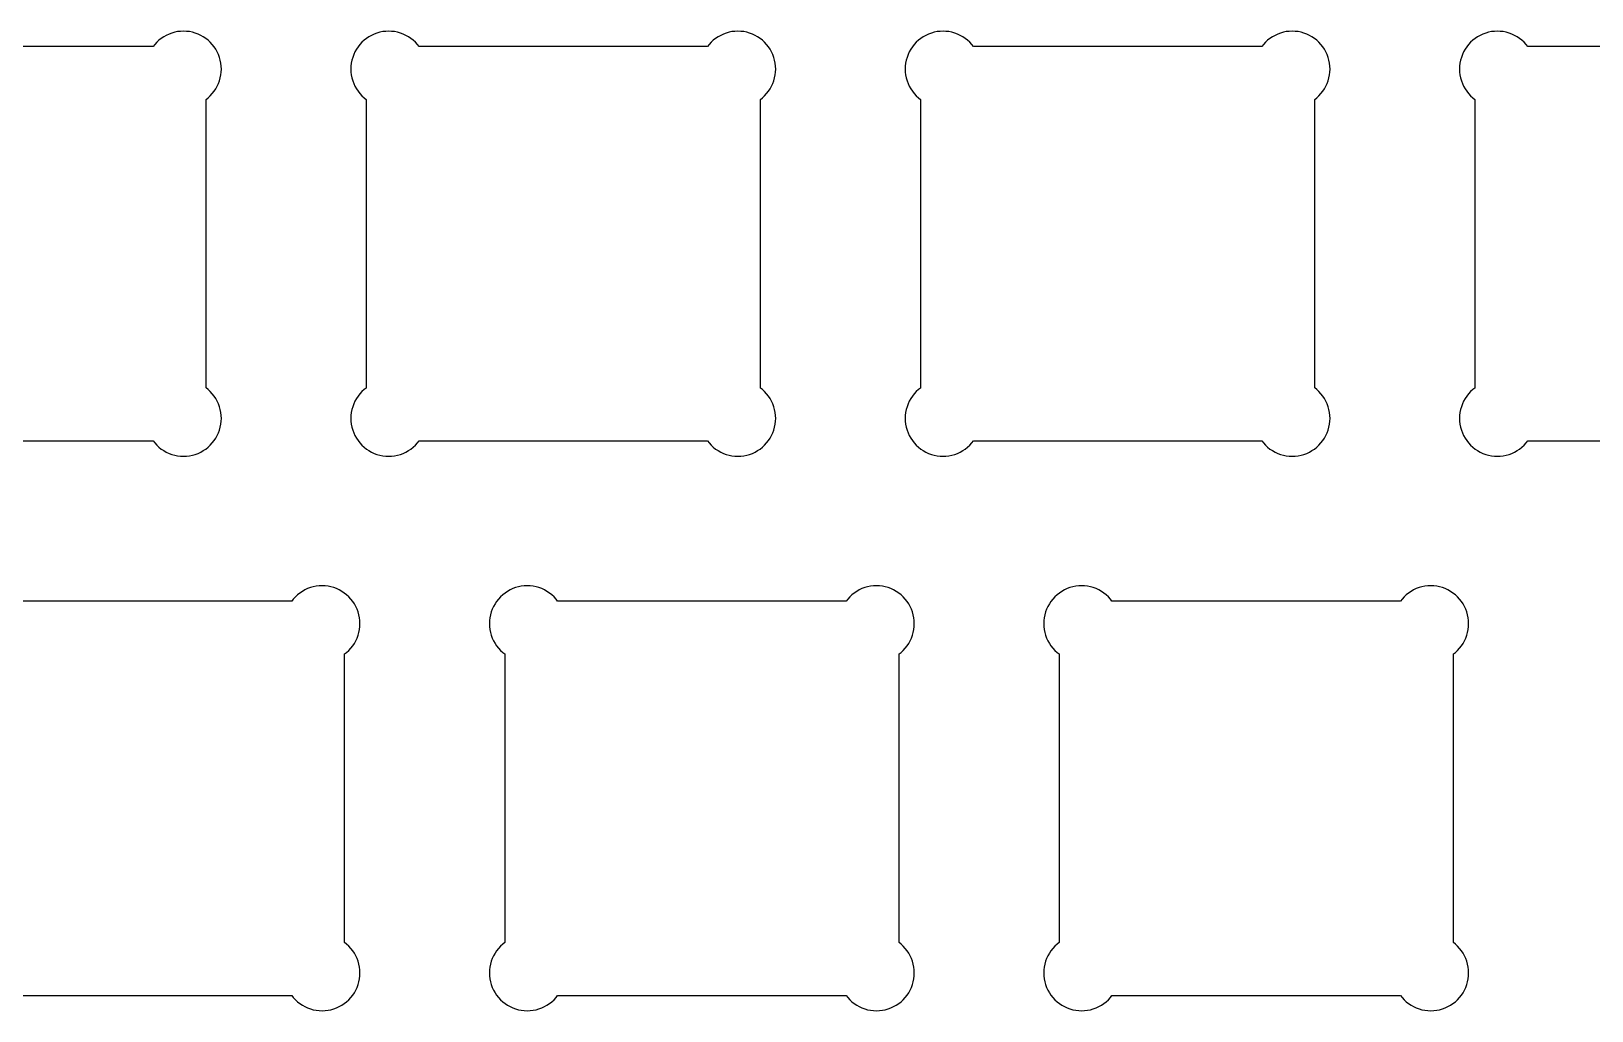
# Model space of a CAD drawing. Extents: x 0 to 286, y 0 to 96.
# Drawn here: x 77.2 to 130.8, y 40.8 to 74.4 of the extents above; entities that cross this region are included whole.
import ezdxf

# ---------------------------------------------------------------- set-up
doc = ezdxf.new("R2010")
doc.units = 0
doc.layers.get('0').update_dxf_attribs({"linetype": 'CONTINUOUS'})

msp = doc.modelspace()

# ---------------------------------------------------------------- linework, layer by layer
at = {"color": 0}
for p, q in [((81.5234, 74.0572), (81.4546, 73.9814)), ((81.5993, 74.126), (81.5234, 74.0572)), ((81.679, 74.1881), (81.5993, 74.126)), ((81.7644, 74.246), (81.679, 74.1881)), ((81.8526, 74.2957), (81.7644, 74.246)), ((81.9464, 74.3384), (81.8526, 74.2957)), ((82.0416, 74.374), (81.9464, 74.3384)), ((82.1394, 74.4015), (82.0416, 74.374)), ((82.2399, 74.4224), (82.1394, 74.4015)), ((82.3405, 74.4333), (82.2399, 74.4224)), ((82.4424, 74.4375), (82.3405, 74.4333)), ((82.5444, 74.4333), (82.4424, 74.4375)), ((82.6463, 74.4224), (82.5444, 74.4333)), ((82.7472, 74.4015), (82.6463, 74.4224)), ((82.8449, 74.374), (82.7472, 74.4015)), ((82.9412, 74.3384), (82.8449, 74.374)), ((83.0337, 74.2957), (82.9412, 74.3384)), ((83.1233, 74.246), (83.0337, 74.2957)), ((83.2072, 74.1881), (83.1233, 74.246)), ((83.2873, 74.126), (83.2072, 74.1881)), ((83.3632, 74.0572), (83.2873, 74.126)), ((83.4319, 73.9814), (83.3632, 74.0572)), ((88.5733, 74.0572), (88.5045, 73.9814)), ((88.6492, 74.126), (88.5733, 74.0572)), ((88.7293, 74.1881), (88.6492, 74.126)), ((88.8146, 74.246), (88.7293, 74.1881)), ((88.9028, 74.2957), (88.8146, 74.246)), ((88.9963, 74.3384), (88.9028, 74.2957)), ((89.0916, 74.374), (88.9963, 74.3384)), ((89.1893, 74.4015), (89.0916, 74.374)), ((89.2898, 74.4224), (89.1893, 74.4015)), ((89.3907, 74.4333), (89.2898, 74.4224)), ((89.4927, 74.4375), (89.3907, 74.4333)), ((89.5946, 74.4333), (89.4927, 74.4375)), ((89.6966, 74.4224), (89.5946, 74.4333)), ((89.7971, 74.4015), (89.6966, 74.4224)), ((89.8948, 74.374), (89.7971, 74.4015)), ((89.9915, 74.3384), (89.8948, 74.374)), ((90.0836, 74.2957), (89.9915, 74.3384)), ((90.1732, 74.246), (90.0836, 74.2957)), ((90.2575, 74.1881), (90.1732, 74.246)), ((90.3372, 74.126), (90.2575, 74.1881)), ((90.4131, 74.0572), (90.3372, 74.126)), ((90.4819, 73.9814), (90.4131, 74.0572)), ((100.573, 74.0572), (100.505, 73.9814)), ((100.649, 74.126), (100.573, 74.0572)), ((100.729, 74.1881), (100.649, 74.126)), ((100.814, 74.246), (100.729, 74.1881)), ((100.903, 74.2957), (100.814, 74.246)), ((100.996, 74.3384), (100.903, 74.2957)), ((101.092, 74.374), (100.996, 74.3384)), ((101.189, 74.4015), (101.092, 74.374)), ((101.29, 74.4224), (101.189, 74.4015)), ((101.39, 74.4333), (101.29, 74.4224)), ((101.492, 74.4375), (101.39, 74.4333)), ((101.594, 74.4333), (101.492, 74.4375)), ((101.696, 74.4224), (101.594, 74.4333)), ((101.797, 74.4015), (101.696, 74.4224)), ((101.895, 74.374), (101.797, 74.4015)), ((101.991, 74.3384), (101.895, 74.374)), ((102.084, 74.2957), (101.991, 74.3384)), ((102.173, 74.246), (102.084, 74.2957)), ((102.257, 74.1881), (102.173, 74.246)), ((102.337, 74.126), (102.257, 74.1881)), ((102.413, 74.0572), (102.337, 74.126)), ((102.482, 73.9814), (102.413, 74.0572)), ((107.623, 74.0572), (107.555, 73.9814)), ((107.699, 74.126), (107.623, 74.0572)), ((107.779, 74.1881), (107.699, 74.126)), ((107.865, 74.246), (107.779, 74.1881)), ((107.953, 74.2957), (107.865, 74.246)), ((108.046, 74.3384), (107.953, 74.2957)), ((108.142, 74.374), (108.046, 74.3384)), ((108.239, 74.4015), (108.142, 74.374)), ((108.34, 74.4224), (108.239, 74.4015)), ((108.441, 74.4333), (108.34, 74.4224)), ((108.543, 74.4375), (108.441, 74.4333)), ((108.645, 74.4333), (108.543, 74.4375)), ((108.747, 74.4224), (108.645, 74.4333)), ((108.847, 74.4015), (108.747, 74.4224)), ((108.945, 74.374), (108.847, 74.4015)), ((109.041, 74.3384), (108.945, 74.374)), ((109.134, 74.2957), (109.041, 74.3384)), ((109.223, 74.246), (109.134, 74.2957)), ((109.307, 74.1881), (109.223, 74.246)), ((109.387, 74.126), (109.307, 74.1881)), ((109.463, 74.0572), (109.387, 74.126)), ((109.532, 73.9814), (109.463, 74.0572)), ((119.623, 74.0572), (119.555, 73.9814)), ((119.699, 74.126), (119.623, 74.0572)), ((119.779, 74.1881), (119.699, 74.126)), ((119.864, 74.246), (119.779, 74.1881)), ((119.953, 74.2957), (119.864, 74.246)), ((120.046, 74.3384), (119.953, 74.2957)), ((120.142, 74.374), (120.046, 74.3384)), ((120.239, 74.4015), (120.142, 74.374)), ((120.34, 74.4224), (120.239, 74.4015)), ((120.44, 74.4333), (120.34, 74.4224)), ((120.542, 74.4375), (120.44, 74.4333)), ((120.644, 74.4333), (120.542, 74.4375)), ((120.746, 74.4224), (120.644, 74.4333)), ((120.847, 74.4015), (120.746, 74.4224)), ((120.945, 74.374), (120.847, 74.4015)), ((121.041, 74.3384), (120.945, 74.374)), ((121.134, 74.2957), (121.041, 74.3384)), ((121.223, 74.246), (121.134, 74.2957)), ((121.307, 74.1881), (121.223, 74.246)), ((121.387, 74.126), (121.307, 74.1881)), ((121.463, 74.0572), (121.387, 74.126)), ((121.532, 73.9814), (121.463, 74.0572)), ((126.673, 74.0572), (126.605, 73.9814)), ((126.749, 74.126), (126.673, 74.0572)), ((126.829, 74.1881), (126.749, 74.126)), ((126.915, 74.246), (126.829, 74.1881)), ((127.003, 74.2957), (126.915, 74.246)), ((127.096, 74.3384), (127.003, 74.2957)), ((127.192, 74.374), (127.096, 74.3384)), ((127.289, 74.4015), (127.192, 74.374)), ((127.39, 74.4224), (127.289, 74.4015)), ((127.491, 74.4333), (127.39, 74.4224)), ((127.593, 74.4375), (127.491, 74.4333)), ((127.695, 74.4333), (127.593, 74.4375)), ((127.797, 74.4224), (127.695, 74.4333)), ((127.897, 74.4015), (127.797, 74.4224)), ((127.995, 74.374), (127.897, 74.4015)), ((128.091, 74.3384), (127.995, 74.374)), ((128.184, 74.2957), (128.091, 74.3384)), ((128.273, 74.246), (128.184, 74.2957)), ((128.357, 74.1881), (128.273, 74.246)), ((128.437, 74.126), (128.357, 74.1881)), ((128.513, 74.0572), (128.437, 74.126)), ((128.582, 73.9814), (128.513, 74.0572)), ((81.4007, 73.9126), (71.4858, 73.9126)), ((81.4546, 73.9814), (81.4007, 73.9126)), ((83.4954, 73.9013), (83.4319, 73.9814)), ((83.5519, 73.8159), (83.4954, 73.9013)), ((83.6013, 73.7277), (83.5519, 73.8159)), ((83.6443, 73.6342), (83.6013, 73.7277)), ((83.6799, 73.539), (83.6443, 73.6342)), ((83.7075, 73.4413), (83.6799, 73.539)), ((88.2565, 73.539), (88.229, 73.4413)), ((88.2922, 73.6342), (88.2565, 73.539)), ((88.3348, 73.7277), (88.2922, 73.6342)), ((88.3846, 73.8159), (88.3348, 73.7277)), ((88.4424, 73.9013), (88.3846, 73.8159)), ((88.5045, 73.9814), (88.4424, 73.9013)), ((90.5358, 73.9126), (90.4819, 73.9814)), ((100.451, 73.9126), (90.5358, 73.9126)), ((100.505, 73.9814), (100.451, 73.9126)), ((102.545, 73.9013), (102.482, 73.9814)), ((102.602, 73.8159), (102.545, 73.9013)), ((102.651, 73.7277), (102.602, 73.8159)), ((102.694, 73.6342), (102.651, 73.7277)), ((102.73, 73.539), (102.694, 73.6342)), ((102.757, 73.4413), (102.73, 73.539)), ((107.307, 73.539), (107.279, 73.4413)), ((107.342, 73.6342), (107.307, 73.539)), ((107.385, 73.7277), (107.342, 73.6342)), ((107.435, 73.8159), (107.385, 73.7277)), ((107.492, 73.9013), (107.435, 73.8159)), ((107.555, 73.9814), (107.492, 73.9013)), ((109.586, 73.9126), (109.532, 73.9814)), ((119.501, 73.9126), (109.586, 73.9126)), ((119.555, 73.9814), (119.501, 73.9126)), ((121.595, 73.9013), (121.532, 73.9814)), ((121.652, 73.8159), (121.595, 73.9013)), ((121.701, 73.7277), (121.652, 73.8159)), ((121.744, 73.6342), (121.701, 73.7277)), ((121.78, 73.539), (121.744, 73.6342)), ((121.807, 73.4413), (121.78, 73.539)), ((126.357, 73.539), (126.329, 73.4413)), ((126.392, 73.6342), (126.357, 73.539)), ((126.435, 73.7277), (126.392, 73.6342)), ((126.485, 73.8159), (126.435, 73.7277)), ((126.542, 73.9013), (126.485, 73.8159)), ((126.605, 73.9814), (126.542, 73.9013)), ((128.636, 73.9126), (128.582, 73.9814)), ((138.551, 73.9126), (128.636, 73.9126)), ((83.7269, 73.3407), (83.7075, 73.4413)), ((83.7392, 73.2398), (83.7269, 73.3407)), ((83.7269, 72.934), (83.7392, 73.0359)), ((83.7434, 73.1379), (83.7392, 73.2398)), ((83.7392, 73.0359), (83.7434, 73.1379)), ((88.1973, 73.2398), (88.193, 73.1379)), ((88.193, 73.1379), (88.1973, 73.0359)), ((88.2082, 73.3407), (88.1973, 73.2398)), ((88.1973, 73.0359), (88.2082, 72.934)), ((88.229, 73.4413), (88.2082, 73.3407)), ((102.777, 73.3407), (102.757, 73.4413)), ((102.789, 73.2398), (102.777, 73.3407)), ((102.777, 72.934), (102.789, 73.0359)), ((102.793, 73.1379), (102.789, 73.2398)), ((102.789, 73.0359), (102.793, 73.1379)), ((107.247, 73.2398), (107.243, 73.1379)), ((107.243, 73.1379), (107.247, 73.0359)), ((107.258, 73.3407), (107.247, 73.2398)), ((107.247, 73.0359), (107.258, 72.934)), ((107.279, 73.4413), (107.258, 73.3407)), ((121.827, 73.3407), (121.807, 73.4413)), ((121.839, 73.2398), (121.827, 73.3407)), ((121.827, 72.934), (121.839, 73.0359)), ((121.843, 73.1379), (121.839, 73.2398)), ((121.839, 73.0359), (121.843, 73.1379)), ((126.297, 73.2398), (126.293, 73.1379)), ((126.293, 73.1379), (126.297, 73.0359)), ((126.308, 73.3407), (126.297, 73.2398)), ((126.297, 73.0359), (126.308, 72.934)), ((126.329, 73.4413), (126.308, 73.3407)), ((83.4954, 72.3731), (83.5519, 72.4574)), ((83.5519, 72.4574), (83.6013, 72.547)), ((83.6013, 72.547), (83.6443, 72.6391)), ((83.6443, 72.6391), (83.6799, 72.7357)), ((83.6799, 72.7357), (83.7075, 72.8334)), ((83.7075, 72.8334), (83.7269, 72.934)), ((88.2082, 72.934), (88.229, 72.8334)), ((88.229, 72.8334), (88.2565, 72.7357)), ((88.2565, 72.7357), (88.2922, 72.6391)), ((88.2922, 72.6391), (88.3348, 72.547)), ((88.3348, 72.547), (88.3846, 72.4574)), ((88.3846, 72.4574), (88.4424, 72.3731)), ((102.545, 72.3731), (102.602, 72.4574)), ((102.602, 72.4574), (102.651, 72.547)), ((102.651, 72.547), (102.694, 72.6391)), ((102.694, 72.6391), (102.73, 72.7357)), ((102.73, 72.7357), (102.757, 72.8334)), ((102.757, 72.8334), (102.777, 72.934)), ((107.258, 72.934), (107.279, 72.8334)), ((107.279, 72.8334), (107.307, 72.7357)), ((107.307, 72.7357), (107.342, 72.6391)), ((107.342, 72.6391), (107.385, 72.547)), ((107.385, 72.547), (107.435, 72.4574)), ((107.435, 72.4574), (107.492, 72.3731)), ((121.595, 72.3731), (121.652, 72.4574)), ((121.652, 72.4574), (121.701, 72.547)), ((121.701, 72.547), (121.744, 72.6391)), ((121.744, 72.6391), (121.78, 72.7357)), ((121.78, 72.7357), (121.807, 72.8334)), ((121.807, 72.8334), (121.827, 72.934)), ((126.308, 72.934), (126.329, 72.8334)), ((126.329, 72.8334), (126.357, 72.7357)), ((126.357, 72.7357), (126.392, 72.6391)), ((126.392, 72.6391), (126.435, 72.547)), ((126.435, 72.547), (126.485, 72.4574)), ((126.485, 72.4574), (126.542, 72.3731)), ((83.2185, 72.0933), (83.2873, 72.1487)), ((83.2185, 62.1813), (83.2185, 72.0933)), ((83.2873, 72.1487), (83.3632, 72.2175)), ((83.3632, 72.2175), (83.4319, 72.2933)), ((83.4319, 72.2933), (83.4954, 72.3731)), ((88.4424, 72.3731), (88.5045, 72.2933)), ((88.5045, 72.2933), (88.5733, 72.2175)), ((88.5733, 72.2175), (88.6492, 72.1487)), ((88.6492, 72.1487), (88.718, 72.0947)), ((88.718, 72.0947), (88.718, 62.1799)), ((102.269, 72.0947), (102.337, 72.1487)), ((102.269, 62.1799), (102.269, 72.0947)), ((102.337, 72.1487), (102.413, 72.2175)), ((102.413, 72.2175), (102.482, 72.2933)), ((102.482, 72.2933), (102.545, 72.3731)), ((107.492, 72.3731), (107.555, 72.2933)), ((107.555, 72.2933), (107.623, 72.2175)), ((107.623, 72.2175), (107.699, 72.1487)), ((107.699, 72.1487), (107.768, 72.0947)), ((107.768, 72.0947), (107.768, 62.1799)), ((121.319, 72.0933), (121.387, 72.1487)), ((121.319, 62.1813), (121.319, 72.0933)), ((121.387, 72.1487), (121.463, 72.2175)), ((121.463, 72.2175), (121.532, 72.2933)), ((121.532, 72.2933), (121.595, 72.3731)), ((126.542, 72.3731), (126.605, 72.2933)), ((126.605, 72.2933), (126.673, 72.2175)), ((126.673, 72.2175), (126.749, 72.1487)), ((126.749, 72.1487), (126.818, 72.0947)), ((126.818, 72.0947), (126.818, 62.1799)), ((83.2873, 62.1259), (83.2185, 62.1813)), ((83.3632, 62.0571), (83.2873, 62.1259)), ((83.4319, 61.9813), (83.3632, 62.0571)), ((83.4954, 61.9016), (83.4319, 61.9813)), ((83.5519, 61.8162), (83.4954, 61.9016)), ((83.6013, 61.728), (83.5519, 61.8162)), ((83.6443, 61.6342), (83.6013, 61.728)), ((88.3348, 61.728), (88.2922, 61.6342)), ((88.3846, 61.8162), (88.3348, 61.728)), ((88.4424, 61.9016), (88.3846, 61.8162)), ((88.5045, 61.9813), (88.4424, 61.9016)), ((88.5733, 62.0571), (88.5045, 61.9813)), ((88.6492, 62.1259), (88.5733, 62.0571)), ((88.718, 62.1799), (88.6492, 62.1259)), ((102.337, 62.1259), (102.269, 62.1799)), ((102.413, 62.0571), (102.337, 62.1259)), ((102.482, 61.9813), (102.413, 62.0571)), ((102.545, 61.9016), (102.482, 61.9813)), ((102.602, 61.8162), (102.545, 61.9016)), ((102.651, 61.728), (102.602, 61.8162)), ((102.694, 61.6342), (102.651, 61.728)), ((107.385, 61.728), (107.342, 61.6342)), ((107.435, 61.8162), (107.385, 61.728)), ((107.492, 61.9016), (107.435, 61.8162)), ((107.555, 61.9813), (107.492, 61.9016)), ((107.623, 62.0571), (107.555, 61.9813)), ((107.699, 62.1259), (107.623, 62.0571)), ((107.768, 62.1799), (107.699, 62.1259)), ((121.387, 62.1259), (121.319, 62.1813)), ((121.463, 62.0571), (121.387, 62.1259)), ((121.532, 61.9813), (121.463, 62.0571)), ((121.595, 61.9016), (121.532, 61.9813)), ((121.652, 61.8162), (121.595, 61.9016)), ((121.701, 61.728), (121.652, 61.8162)), ((121.744, 61.6342), (121.701, 61.728)), ((126.435, 61.728), (126.392, 61.6342)), ((126.485, 61.8162), (126.435, 61.728)), ((126.542, 61.9016), (126.485, 61.8162)), ((126.605, 61.9813), (126.542, 61.9016)), ((126.673, 62.0571), (126.605, 61.9813)), ((126.749, 62.1259), (126.673, 62.0571)), ((126.818, 62.1799), (126.749, 62.1259)), ((83.6799, 61.5389), (83.6443, 61.6342)), ((83.7075, 61.4412), (83.6799, 61.5389)), ((83.7269, 61.3406), (83.7075, 61.4412)), ((83.7392, 61.2401), (83.7269, 61.3406)), ((83.7434, 61.1382), (83.7392, 61.2401)), ((83.7392, 61.0362), (83.7434, 61.1382)), ((88.1973, 61.2401), (88.193, 61.1382)), ((88.193, 61.1382), (88.1973, 61.0362)), ((88.2082, 61.3406), (88.1973, 61.2401)), ((88.229, 61.4412), (88.2082, 61.3406)), ((88.2565, 61.5389), (88.229, 61.4412)), ((88.2922, 61.6342), (88.2565, 61.5389)), ((102.73, 61.5389), (102.694, 61.6342)), ((102.757, 61.4412), (102.73, 61.5389)), ((102.777, 61.3406), (102.757, 61.4412)), ((102.789, 61.2401), (102.777, 61.3406)), ((102.793, 61.1382), (102.789, 61.2401)), ((102.789, 61.0362), (102.793, 61.1382)), ((107.247, 61.2401), (107.243, 61.1382)), ((107.243, 61.1382), (107.247, 61.0362)), ((107.258, 61.3406), (107.247, 61.2401)), ((107.279, 61.4412), (107.258, 61.3406)), ((107.307, 61.5389), (107.279, 61.4412)), ((107.342, 61.6342), (107.307, 61.5389)), ((121.78, 61.5389), (121.744, 61.6342)), ((121.807, 61.4412), (121.78, 61.5389)), ((121.827, 61.3406), (121.807, 61.4412)), ((121.839, 61.2401), (121.827, 61.3406)), ((121.843, 61.1382), (121.839, 61.2401)), ((121.839, 61.0362), (121.843, 61.1382)), ((126.297, 61.2401), (126.293, 61.1382)), ((126.293, 61.1382), (126.297, 61.0362)), ((126.308, 61.3406), (126.297, 61.2401)), ((126.329, 61.4412), (126.308, 61.3406)), ((126.357, 61.5389), (126.329, 61.4412)), ((126.392, 61.6342), (126.357, 61.5389)), ((83.6013, 60.5469), (83.6443, 60.6393)), ((83.6443, 60.6393), (83.6799, 60.7356)), ((83.6799, 60.7356), (83.7075, 60.8334)), ((83.7075, 60.8334), (83.7269, 60.9342)), ((83.7269, 60.9342), (83.7392, 61.0362)), ((88.1973, 61.0362), (88.2082, 60.9342)), ((88.2082, 60.9342), (88.229, 60.8334)), ((88.229, 60.8334), (88.2565, 60.7356)), ((88.2565, 60.7356), (88.2922, 60.6393)), ((88.2922, 60.6393), (88.3348, 60.5469)), ((102.651, 60.5469), (102.694, 60.6393)), ((102.694, 60.6393), (102.73, 60.7356)), ((102.73, 60.7356), (102.757, 60.8334)), ((102.757, 60.8334), (102.777, 60.9342)), ((102.777, 60.9342), (102.789, 61.0362)), ((107.247, 61.0362), (107.258, 60.9342)), ((107.258, 60.9342), (107.279, 60.8334)), ((107.279, 60.8334), (107.307, 60.7356)), ((107.307, 60.7356), (107.342, 60.6393)), ((107.342, 60.6393), (107.385, 60.5469)), ((121.701, 60.5469), (121.744, 60.6393)), ((121.744, 60.6393), (121.78, 60.7356)), ((121.78, 60.7356), (121.807, 60.8334)), ((121.807, 60.8334), (121.827, 60.9342)), ((121.827, 60.9342), (121.839, 61.0362)), ((126.297, 61.0362), (126.308, 60.9342)), ((126.308, 60.9342), (126.329, 60.8334)), ((126.329, 60.8334), (126.357, 60.7356)), ((126.357, 60.7356), (126.392, 60.6393)), ((126.392, 60.6393), (126.435, 60.5469)), ((71.4858, 60.362), (81.4007, 60.362)), ((81.4007, 60.362), (81.4546, 60.2933)), ((81.4546, 60.2933), (81.5234, 60.2174)), ((81.5234, 60.2174), (81.5993, 60.1486)), ((81.5993, 60.1486), (81.679, 60.0851)), ((81.679, 60.0851), (81.7644, 60.0287)), ((83.1233, 60.0287), (83.2072, 60.0851)), ((83.2072, 60.0851), (83.2873, 60.1486)), ((83.2873, 60.1486), (83.3632, 60.2174)), ((83.3632, 60.2174), (83.4319, 60.2933)), ((83.4319, 60.2933), (83.4954, 60.3733)), ((83.4954, 60.3733), (83.5519, 60.4573)), ((83.5519, 60.4573), (83.6013, 60.5469)), ((88.3348, 60.5469), (88.3846, 60.4573)), ((88.3846, 60.4573), (88.4424, 60.3733)), ((88.4424, 60.3733), (88.5045, 60.2933)), ((88.5045, 60.2933), (88.5733, 60.2174)), ((88.5733, 60.2174), (88.6492, 60.1486)), ((88.6492, 60.1486), (88.7293, 60.0851)), ((88.7293, 60.0851), (88.8146, 60.0287)), ((90.1732, 60.0287), (90.2575, 60.0851)), ((90.2575, 60.0851), (90.3372, 60.1486)), ((90.3372, 60.1486), (90.4131, 60.2174)), ((90.4131, 60.2174), (90.4819, 60.2933)), ((90.4819, 60.2933), (90.5358, 60.362)), ((90.5358, 60.362), (100.451, 60.362)), ((100.451, 60.362), (100.505, 60.2933)), ((100.505, 60.2933), (100.573, 60.2174)), ((100.573, 60.2174), (100.649, 60.1486)), ((100.649, 60.1486), (100.729, 60.0851)), ((100.729, 60.0851), (100.814, 60.0287)), ((102.173, 60.0287), (102.257, 60.0851)), ((102.257, 60.0851), (102.337, 60.1486)), ((102.337, 60.1486), (102.413, 60.2174)), ((102.413, 60.2174), (102.482, 60.2933)), ((102.482, 60.2933), (102.545, 60.3733)), ((102.545, 60.3733), (102.602, 60.4573)), ((102.602, 60.4573), (102.651, 60.5469)), ((107.385, 60.5469), (107.435, 60.4573)), ((107.435, 60.4573), (107.492, 60.3733)), ((107.492, 60.3733), (107.555, 60.2933)), ((107.555, 60.2933), (107.623, 60.2174)), ((107.623, 60.2174), (107.699, 60.1486)), ((107.699, 60.1486), (107.779, 60.0851)), ((107.779, 60.0851), (107.865, 60.0287)), ((109.223, 60.0287), (109.307, 60.0851)), ((109.307, 60.0851), (109.387, 60.1486)), ((109.387, 60.1486), (109.463, 60.2174)), ((109.463, 60.2174), (109.532, 60.2933)), ((109.532, 60.2933), (109.586, 60.362)), ((109.586, 60.362), (119.501, 60.362)), ((119.501, 60.362), (119.555, 60.2933)), ((119.555, 60.2933), (119.623, 60.2174)), ((119.623, 60.2174), (119.699, 60.1486)), ((119.699, 60.1486), (119.779, 60.0851)), ((119.779, 60.0851), (119.864, 60.0287)), ((121.223, 60.0287), (121.307, 60.0851)), ((121.307, 60.0851), (121.387, 60.1486)), ((121.387, 60.1486), (121.463, 60.2174)), ((121.463, 60.2174), (121.532, 60.2933)), ((121.532, 60.2933), (121.595, 60.3733)), ((121.595, 60.3733), (121.652, 60.4573)), ((121.652, 60.4573), (121.701, 60.5469)), ((126.435, 60.5469), (126.485, 60.4573)), ((126.485, 60.4573), (126.542, 60.3733)), ((126.542, 60.3733), (126.605, 60.2933)), ((126.605, 60.2933), (126.673, 60.2174)), ((126.673, 60.2174), (126.749, 60.1486)), ((126.749, 60.1486), (126.829, 60.0851)), ((126.829, 60.0851), (126.915, 60.0287)), ((128.273, 60.0287), (128.357, 60.0851)), ((128.357, 60.0851), (128.437, 60.1486)), ((128.437, 60.1486), (128.513, 60.2174)), ((128.513, 60.2174), (128.582, 60.2933)), ((128.582, 60.2933), (128.636, 60.362)), ((128.636, 60.362), (138.551, 60.362)), ((81.7644, 60.0287), (81.8526, 59.9793)), ((81.8526, 59.9793), (81.9464, 59.9362)), ((81.9464, 59.9362), (82.0416, 59.9006)), ((82.0416, 59.9006), (82.1394, 59.8731)), ((82.1394, 59.8731), (82.2399, 59.8537)), ((82.2399, 59.8537), (82.3405, 59.8413)), ((82.3405, 59.8413), (82.4424, 59.8371)), ((82.4424, 59.8371), (82.5444, 59.8413)), ((82.5444, 59.8413), (82.6463, 59.8537)), ((82.6463, 59.8537), (82.7472, 59.8731)), ((82.7472, 59.8731), (82.8449, 59.9006)), ((82.8449, 59.9006), (82.9412, 59.9362)), ((82.9412, 59.9362), (83.0337, 59.9793)), ((83.0337, 59.9793), (83.1233, 60.0287)), ((88.8146, 60.0287), (88.9028, 59.9793)), ((88.9028, 59.9793), (88.9963, 59.9362)), ((88.9963, 59.9362), (89.0916, 59.9006)), ((89.0916, 59.9006), (89.1893, 59.8731)), ((89.1893, 59.8731), (89.2898, 59.8537)), ((89.2898, 59.8537), (89.3907, 59.8413)), ((89.3907, 59.8413), (89.4927, 59.8371)), ((89.4927, 59.8371), (89.5946, 59.8413)), ((89.5946, 59.8413), (89.6966, 59.8537)), ((89.6966, 59.8537), (89.7971, 59.8731)), ((89.7971, 59.8731), (89.8948, 59.9006)), ((89.8948, 59.9006), (89.9915, 59.9362)), ((89.9915, 59.9362), (90.0836, 59.9793)), ((90.0836, 59.9793), (90.1732, 60.0287)), ((100.814, 60.0287), (100.903, 59.9793)), ((100.903, 59.9793), (100.996, 59.9362)), ((100.996, 59.9362), (101.092, 59.9006)), ((101.092, 59.9006), (101.189, 59.8731)), ((101.189, 59.8731), (101.29, 59.8537)), ((101.29, 59.8537), (101.39, 59.8413)), ((101.39, 59.8413), (101.492, 59.8371)), ((101.492, 59.8371), (101.594, 59.8413)), ((101.594, 59.8413), (101.696, 59.8537)), ((101.696, 59.8537), (101.797, 59.8731)), ((101.797, 59.8731), (101.895, 59.9006)), ((101.895, 59.9006), (101.991, 59.9362)), ((101.991, 59.9362), (102.084, 59.9793)), ((102.084, 59.9793), (102.173, 60.0287)), ((107.865, 60.0287), (107.953, 59.9793)), ((107.953, 59.9793), (108.046, 59.9362)), ((108.046, 59.9362), (108.142, 59.9006)), ((108.142, 59.9006), (108.239, 59.8731)), ((108.239, 59.8731), (108.34, 59.8537)), ((108.34, 59.8537), (108.441, 59.8413)), ((108.441, 59.8413), (108.543, 59.8371)), ((108.543, 59.8371), (108.645, 59.8413)), ((108.645, 59.8413), (108.747, 59.8537)), ((108.747, 59.8537), (108.847, 59.8731)), ((108.847, 59.8731), (108.945, 59.9006)), ((108.945, 59.9006), (109.041, 59.9362)), ((109.041, 59.9362), (109.134, 59.9793)), ((109.134, 59.9793), (109.223, 60.0287)), ((119.864, 60.0287), (119.953, 59.9793)), ((119.953, 59.9793), (120.046, 59.9362)), ((120.046, 59.9362), (120.142, 59.9006)), ((120.142, 59.9006), (120.239, 59.8731)), ((120.239, 59.8731), (120.34, 59.8537)), ((120.34, 59.8537), (120.44, 59.8413)), ((120.44, 59.8413), (120.542, 59.8371)), ((120.542, 59.8371), (120.644, 59.8413)), ((120.644, 59.8413), (120.746, 59.8537)), ((120.746, 59.8537), (120.847, 59.8731)), ((120.847, 59.8731), (120.945, 59.9006)), ((120.945, 59.9006), (121.041, 59.9362)), ((121.041, 59.9362), (121.134, 59.9793)), ((121.134, 59.9793), (121.223, 60.0287)), ((126.915, 60.0287), (127.003, 59.9793)), ((127.003, 59.9793), (127.096, 59.9362)), ((127.096, 59.9362), (127.192, 59.9006)), ((127.192, 59.9006), (127.289, 59.8731)), ((127.289, 59.8731), (127.39, 59.8537)), ((127.39, 59.8537), (127.491, 59.8413)), ((127.491, 59.8413), (127.593, 59.8371)), ((127.593, 59.8371), (127.695, 59.8413)), ((127.695, 59.8413), (127.797, 59.8537)), ((127.797, 59.8537), (127.897, 59.8731)), ((127.897, 59.8731), (127.995, 59.9006)), ((127.995, 59.9006), (128.091, 59.9362)), ((128.091, 59.9362), (128.184, 59.9793)), ((128.184, 59.9793), (128.273, 60.0287)), ((86.6151, 55.2457), (86.5269, 55.196)), ((86.7075, 55.2884), (86.6151, 55.2457)), ((86.8041, 55.324), (86.7075, 55.2884)), ((86.9019, 55.3515), (86.8041, 55.324)), ((87.0024, 55.3724), (86.9019, 55.3515)), ((87.1044, 55.3833), (87.0024, 55.3724)), ((87.2063, 55.3875), (87.1044, 55.3833)), ((87.3083, 55.3833), (87.2063, 55.3875)), ((87.4088, 55.3724), (87.3083, 55.3833)), ((87.5097, 55.3515), (87.4088, 55.3724)), ((87.6074, 55.324), (87.5097, 55.3515)), ((87.7023, 55.2884), (87.6074, 55.324)), ((87.7962, 55.2457), (87.7023, 55.2884)), ((87.8844, 55.196), (87.7962, 55.2457)), ((93.6653, 55.2457), (93.5771, 55.196)), ((93.7577, 55.2884), (93.6653, 55.2457)), ((93.8541, 55.324), (93.7577, 55.2884)), ((93.9518, 55.3515), (93.8541, 55.324)), ((94.0523, 55.3724), (93.9518, 55.3515)), ((94.1546, 55.3833), (94.0523, 55.3724)), ((94.2566, 55.3875), (94.1546, 55.3833)), ((94.3585, 55.3833), (94.2566, 55.3875)), ((94.4591, 55.3724), (94.3585, 55.3833)), ((94.5582, 55.3515), (94.4591, 55.3724)), ((94.6573, 55.324), (94.5582, 55.3515)), ((94.7526, 55.2884), (94.6573, 55.324)), ((94.8461, 55.2457), (94.7526, 55.2884)), ((94.9343, 55.196), (94.8461, 55.2457)), ((105.665, 55.2457), (105.577, 55.196)), ((105.757, 55.2884), (105.665, 55.2457)), ((105.854, 55.324), (105.757, 55.2884)), ((105.952, 55.3515), (105.854, 55.324)), ((106.052, 55.3724), (105.952, 55.3515)), ((106.154, 55.3833), (106.052, 55.3724)), ((106.256, 55.3875), (106.154, 55.3833)), ((106.358, 55.3833), (106.256, 55.3875)), ((106.459, 55.3724), (106.358, 55.3833)), ((106.56, 55.3515), (106.459, 55.3724)), ((106.657, 55.324), (106.56, 55.3515)), ((106.752, 55.2884), (106.657, 55.324)), ((106.846, 55.2457), (106.752, 55.2884)), ((106.934, 55.196), (106.846, 55.2457)), ((112.715, 55.2457), (112.627, 55.196)), ((112.808, 55.2884), (112.715, 55.2457)), ((112.904, 55.324), (112.808, 55.2884)), ((113.002, 55.3515), (112.904, 55.324)), ((113.102, 55.3724), (113.002, 55.3515)), ((113.205, 55.3833), (113.102, 55.3724)), ((113.307, 55.3875), (113.205, 55.3833)), ((113.409, 55.3833), (113.307, 55.3875)), ((113.509, 55.3724), (113.409, 55.3833)), ((113.608, 55.3515), (113.509, 55.3724)), ((113.707, 55.324), (113.608, 55.3515)), ((113.803, 55.2884), (113.707, 55.324)), ((113.896, 55.2457), (113.803, 55.2884)), ((113.984, 55.196), (113.896, 55.2457)), ((124.715, 55.2457), (124.627, 55.196)), ((124.807, 55.2884), (124.715, 55.2457)), ((124.903, 55.324), (124.807, 55.2884)), ((125.002, 55.3515), (124.903, 55.324)), ((125.102, 55.3724), (125.002, 55.3515)), ((125.204, 55.3833), (125.102, 55.3724)), ((125.306, 55.3875), (125.204, 55.3833)), ((125.408, 55.3833), (125.306, 55.3875)), ((125.509, 55.3724), (125.408, 55.3833)), ((125.61, 55.3515), (125.509, 55.3724)), ((125.707, 55.324), (125.61, 55.3515)), ((125.802, 55.2884), (125.707, 55.324)), ((125.896, 55.2457), (125.802, 55.2884)), ((125.984, 55.196), (125.896, 55.2457)), ((86.1632, 54.8626), (76.2483, 54.8626)), ((86.2171, 54.9314), (86.1632, 54.8626)), ((86.2873, 55.0072), (86.2171, 54.9314)), ((86.3618, 55.076), (86.2873, 55.0072)), ((86.4415, 55.1381), (86.3618, 55.076)), ((86.5269, 55.196), (86.4415, 55.1381)), ((87.9697, 55.1381), (87.8844, 55.196)), ((88.0498, 55.076), (87.9697, 55.1381)), ((88.1257, 55.0072), (88.0498, 55.076)), ((88.1944, 54.9314), (88.1257, 55.0072)), ((88.2579, 54.8513), (88.1944, 54.9314)), ((88.3144, 54.7659), (88.2579, 54.8513)), ((88.3638, 54.6777), (88.3144, 54.7659)), ((93.1485, 54.7659), (93.0974, 54.6777)), ((93.2035, 54.8513), (93.1485, 54.7659)), ((93.267, 54.9314), (93.2035, 54.8513)), ((93.3372, 55.0072), (93.267, 54.9314)), ((93.4117, 55.076), (93.3372, 55.0072)), ((93.4918, 55.1381), (93.4117, 55.076)), ((93.5771, 55.196), (93.4918, 55.1381)), ((95.02, 55.1381), (94.9343, 55.196)), ((95.0997, 55.076), (95.02, 55.1381)), ((95.1756, 55.0072), (95.0997, 55.076)), ((95.2444, 54.9314), (95.1756, 55.0072)), ((95.2983, 54.8626), (95.2444, 54.9314)), ((105.213, 54.8626), (95.2983, 54.8626)), ((105.267, 54.9314), (105.213, 54.8626)), ((105.337, 55.0072), (105.267, 54.9314)), ((105.412, 55.076), (105.337, 55.0072)), ((105.491, 55.1381), (105.412, 55.076)), ((105.577, 55.196), (105.491, 55.1381)), ((107.02, 55.1381), (106.934, 55.196)), ((107.1, 55.076), (107.02, 55.1381)), ((107.176, 55.0072), (107.1, 55.076)), ((107.244, 54.9314), (107.176, 55.0072)), ((107.308, 54.8513), (107.244, 54.9314)), ((107.364, 54.7659), (107.308, 54.8513)), ((107.414, 54.6777), (107.364, 54.7659)), ((112.199, 54.7659), (112.147, 54.6777)), ((112.254, 54.8513), (112.199, 54.7659)), ((112.317, 54.9314), (112.254, 54.8513)), ((112.387, 55.0072), (112.317, 54.9314)), ((112.462, 55.076), (112.387, 55.0072)), ((112.542, 55.1381), (112.462, 55.076)), ((112.627, 55.196), (112.542, 55.1381)), ((114.07, 55.1381), (113.984, 55.196)), ((114.15, 55.076), (114.07, 55.1381)), ((114.226, 55.0072), (114.15, 55.076)), ((114.294, 54.9314), (114.226, 55.0072)), ((114.348, 54.8626), (114.294, 54.9314)), ((124.263, 54.8626), (114.348, 54.8626)), ((124.317, 54.9314), (124.263, 54.8626)), ((124.387, 55.0072), (124.317, 54.9314)), ((124.462, 55.076), (124.387, 55.0072)), ((124.541, 55.1381), (124.462, 55.076)), ((124.627, 55.196), (124.541, 55.1381)), ((126.068, 55.1381), (125.984, 55.196)), ((126.15, 55.076), (126.068, 55.1381)), ((126.226, 55.0072), (126.15, 55.076)), ((126.294, 54.9314), (126.226, 55.0072)), ((126.358, 54.8513), (126.294, 54.9314)), ((126.414, 54.7659), (126.358, 54.8513)), ((126.464, 54.6777), (126.414, 54.7659)), ((88.4068, 54.5842), (88.3638, 54.6777)), ((88.4424, 54.489), (88.4068, 54.5842)), ((88.47, 54.3913), (88.4424, 54.489)), ((88.4894, 54.2907), (88.47, 54.3913)), ((88.5017, 54.1898), (88.4894, 54.2907)), ((88.5059, 54.0879), (88.5017, 54.1898)), ((92.9598, 54.1898), (92.9555, 54.0879)), ((92.9721, 54.2907), (92.9598, 54.1898)), ((92.9915, 54.3913), (92.9721, 54.2907)), ((93.0204, 54.489), (92.9915, 54.3913)), ((93.0547, 54.5842), (93.0204, 54.489)), ((93.0974, 54.6777), (93.0547, 54.5842)), ((107.457, 54.5842), (107.414, 54.6777)), ((107.492, 54.489), (107.457, 54.5842)), ((107.52, 54.3913), (107.492, 54.489)), ((107.539, 54.2907), (107.52, 54.3913)), ((107.552, 54.1898), (107.539, 54.2907)), ((107.556, 54.0879), (107.552, 54.1898)), ((112.01, 54.1898), (112.006, 54.0879)), ((112.022, 54.2907), (112.01, 54.1898)), ((112.042, 54.3913), (112.022, 54.2907)), ((112.07, 54.489), (112.042, 54.3913)), ((112.105, 54.5842), (112.07, 54.489)), ((112.147, 54.6777), (112.105, 54.5842)), ((126.507, 54.5842), (126.464, 54.6777)), ((126.542, 54.489), (126.507, 54.5842)), ((126.57, 54.3913), (126.542, 54.489)), ((126.589, 54.2907), (126.57, 54.3913)), ((126.602, 54.1898), (126.589, 54.2907)), ((126.606, 54.0879), (126.602, 54.1898)), ((88.4068, 53.5891), (88.4424, 53.6857)), ((88.4424, 53.6857), (88.47, 53.7834)), ((88.47, 53.7834), (88.4894, 53.884)), ((88.4894, 53.884), (88.5017, 53.9859)), ((88.5017, 53.9859), (88.5059, 54.0879)), ((92.9555, 54.0879), (92.9598, 53.9859)), ((92.9598, 53.9859), (92.9721, 53.884)), ((92.9721, 53.884), (92.9915, 53.7834)), ((92.9915, 53.7834), (93.0204, 53.6857)), ((93.0204, 53.6857), (93.0547, 53.5891)), ((107.457, 53.5891), (107.492, 53.6857)), ((107.492, 53.6857), (107.52, 53.7834)), ((107.52, 53.7834), (107.539, 53.884)), ((107.539, 53.884), (107.552, 53.9859)), ((107.552, 53.9859), (107.556, 54.0879)), ((112.006, 54.0879), (112.01, 53.9859)), ((112.01, 53.9859), (112.022, 53.884)), ((112.022, 53.884), (112.042, 53.7834)), ((112.042, 53.7834), (112.07, 53.6857)), ((112.07, 53.6857), (112.105, 53.5891)), ((126.507, 53.5891), (126.542, 53.6857)), ((126.542, 53.6857), (126.57, 53.7834)), ((126.57, 53.7834), (126.589, 53.884)), ((126.589, 53.884), (126.602, 53.9859)), ((126.602, 53.9859), (126.606, 54.0879)), ((87.981, 53.0447), (88.0498, 53.0987)), ((88.0498, 53.0987), (88.1257, 53.1675)), ((88.1257, 53.1675), (88.1944, 53.2433)), ((88.1944, 53.2433), (88.2579, 53.3231)), ((88.2579, 53.3231), (88.3144, 53.4074)), ((88.3144, 53.4074), (88.3638, 53.497)), ((88.3638, 53.497), (88.4068, 53.5891)), ((93.0547, 53.5891), (93.0974, 53.497)), ((93.0974, 53.497), (93.1485, 53.4074)), ((93.1485, 53.4074), (93.2035, 53.3231)), ((93.2035, 53.3231), (93.267, 53.2433)), ((93.267, 53.2433), (93.3372, 53.1675)), ((93.3372, 53.1675), (93.4117, 53.0987)), ((93.4117, 53.0987), (93.4805, 53.0447)), ((107.031, 53.0447), (107.1, 53.0987)), ((107.1, 53.0987), (107.176, 53.1675)), ((107.176, 53.1675), (107.244, 53.2433)), ((107.244, 53.2433), (107.308, 53.3231)), ((107.308, 53.3231), (107.364, 53.4074)), ((107.364, 53.4074), (107.414, 53.497)), ((107.414, 53.497), (107.457, 53.5891)), ((112.105, 53.5891), (112.147, 53.497)), ((112.147, 53.497), (112.199, 53.4074)), ((112.199, 53.4074), (112.254, 53.3231)), ((112.254, 53.3231), (112.317, 53.2433)), ((112.317, 53.2433), (112.387, 53.1675)), ((112.387, 53.1675), (112.462, 53.0987)), ((112.462, 53.0987), (112.53, 53.0447)), ((126.081, 53.0447), (126.15, 53.0987)), ((126.15, 53.0987), (126.226, 53.1675)), ((126.226, 53.1675), (126.294, 53.2433)), ((126.294, 53.2433), (126.358, 53.3231)), ((126.358, 53.3231), (126.414, 53.4074)), ((126.414, 53.4074), (126.464, 53.497)), ((126.464, 53.497), (126.507, 53.5891)), ((87.981, 43.1299), (87.981, 53.0447)), ((93.4805, 53.0447), (93.4805, 43.1299)), ((107.031, 43.1299), (107.031, 53.0447)), ((112.53, 53.0447), (112.53, 43.1299)), ((126.081, 43.1299), (126.081, 53.0447)), ((88.0498, 43.0759), (87.981, 43.1299)), ((88.1257, 43.0071), (88.0498, 43.0759)), ((88.1944, 42.9313), (88.1257, 43.0071)), ((88.2579, 42.8516), (88.1944, 42.9313)), ((93.267, 42.9313), (93.2035, 42.8516)), ((93.3372, 43.0071), (93.267, 42.9313)), ((93.4117, 43.0759), (93.3372, 43.0071)), ((93.4805, 43.1299), (93.4117, 43.0759)), ((107.1, 43.0759), (107.031, 43.1299)), ((107.176, 43.0071), (107.1, 43.0759)), ((107.244, 42.9313), (107.176, 43.0071)), ((107.308, 42.8516), (107.244, 42.9313)), ((112.317, 42.9313), (112.254, 42.8516)), ((112.387, 43.0071), (112.317, 42.9313)), ((112.462, 43.0759), (112.387, 43.0071)), ((112.53, 43.1299), (112.462, 43.0759)), ((126.15, 43.0759), (126.081, 43.1299)), ((126.226, 43.0071), (126.15, 43.0759)), ((126.294, 42.9313), (126.226, 43.0071)), ((126.358, 42.8516), (126.294, 42.9313)), ((88.3144, 42.7662), (88.2579, 42.8516)), ((88.3638, 42.678), (88.3144, 42.7662)), ((88.4068, 42.5842), (88.3638, 42.678)), ((88.4424, 42.4889), (88.4068, 42.5842)), ((88.47, 42.3912), (88.4424, 42.4889)), ((88.4894, 42.2906), (88.47, 42.3912)), ((92.9915, 42.3912), (92.9721, 42.2906)), ((93.0204, 42.4889), (92.9915, 42.3912)), ((93.0547, 42.5842), (93.0204, 42.4889)), ((93.0974, 42.678), (93.0547, 42.5842)), ((93.1485, 42.7662), (93.0974, 42.678)), ((93.2035, 42.8516), (93.1485, 42.7662)), ((107.364, 42.7662), (107.308, 42.8516)), ((107.414, 42.678), (107.364, 42.7662)), ((107.457, 42.5842), (107.414, 42.678)), ((107.492, 42.4889), (107.457, 42.5842)), ((107.52, 42.3912), (107.492, 42.4889)), ((107.539, 42.2906), (107.52, 42.3912)), ((112.042, 42.3912), (112.022, 42.2906)), ((112.07, 42.4889), (112.042, 42.3912)), ((112.105, 42.5842), (112.07, 42.4889)), ((112.147, 42.678), (112.105, 42.5842)), ((112.199, 42.7662), (112.147, 42.678)), ((112.254, 42.8516), (112.199, 42.7662)), ((126.414, 42.7662), (126.358, 42.8516)), ((126.464, 42.678), (126.414, 42.7662)), ((126.507, 42.5842), (126.464, 42.678)), ((126.542, 42.4889), (126.507, 42.5842)), ((126.57, 42.3912), (126.542, 42.4889)), ((126.589, 42.2906), (126.57, 42.3912)), ((88.47, 41.7834), (88.4894, 41.8842)), ((88.5017, 42.1901), (88.4894, 42.2906)), ((88.4894, 41.8842), (88.5017, 41.9862)), ((88.5059, 42.0882), (88.5017, 42.1901)), ((88.5017, 41.9862), (88.5059, 42.0882)), ((92.9598, 42.1901), (92.9555, 42.0882)), ((92.9555, 42.0882), (92.9598, 41.9862)), ((92.9721, 42.2906), (92.9598, 42.1901)), ((92.9598, 41.9862), (92.9721, 41.8842)), ((92.9721, 41.8842), (92.9915, 41.7834)), ((107.52, 41.7834), (107.539, 41.8842)), ((107.552, 42.1901), (107.539, 42.2906)), ((107.539, 41.8842), (107.552, 41.9862)), ((107.556, 42.0882), (107.552, 42.1901)), ((107.552, 41.9862), (107.556, 42.0882)), ((112.01, 42.1901), (112.006, 42.0882)), ((112.006, 42.0882), (112.01, 41.9862)), ((112.022, 42.2906), (112.01, 42.1901)), ((112.01, 41.9862), (112.022, 41.8842)), ((112.022, 41.8842), (112.042, 41.7834)), ((126.57, 41.7834), (126.589, 41.8842)), ((126.602, 42.1901), (126.589, 42.2906)), ((126.589, 41.8842), (126.602, 41.9862)), ((126.606, 42.0882), (126.602, 42.1901)), ((126.602, 41.9862), (126.606, 42.0882)), ((76.2483, 41.312), (86.1632, 41.312)), ((86.1632, 41.312), (86.2171, 41.2433)), ((88.1944, 41.2433), (88.2579, 41.3233)), ((88.2579, 41.3233), (88.3144, 41.4073)), ((88.3144, 41.4073), (88.3638, 41.4969)), ((88.3638, 41.4969), (88.4068, 41.5893)), ((88.4068, 41.5893), (88.4424, 41.6856)), ((88.4424, 41.6856), (88.47, 41.7834)), ((92.9915, 41.7834), (93.0204, 41.6856)), ((93.0204, 41.6856), (93.0547, 41.5893)), ((93.0547, 41.5893), (93.0974, 41.4969)), ((93.0974, 41.4969), (93.1485, 41.4073)), ((93.1485, 41.4073), (93.2035, 41.3233)), ((93.2035, 41.3233), (93.267, 41.2433)), ((95.2444, 41.2433), (95.2983, 41.312)), ((95.2983, 41.312), (105.213, 41.312)), ((105.213, 41.312), (105.267, 41.2433)), ((107.244, 41.2433), (107.308, 41.3233)), ((107.308, 41.3233), (107.364, 41.4073)), ((107.364, 41.4073), (107.414, 41.4969)), ((107.414, 41.4969), (107.457, 41.5893)), ((107.457, 41.5893), (107.492, 41.6856)), ((107.492, 41.6856), (107.52, 41.7834)), ((112.042, 41.7834), (112.07, 41.6856)), ((112.07, 41.6856), (112.105, 41.5893)), ((112.105, 41.5893), (112.147, 41.4969)), ((112.147, 41.4969), (112.199, 41.4073)), ((112.199, 41.4073), (112.254, 41.3233)), ((112.254, 41.3233), (112.317, 41.2433)), ((114.294, 41.2433), (114.348, 41.312)), ((114.348, 41.312), (124.263, 41.312)), ((124.263, 41.312), (124.317, 41.2433)), ((126.294, 41.2433), (126.358, 41.3233)), ((126.358, 41.3233), (126.414, 41.4073)), ((126.414, 41.4073), (126.464, 41.4969)), ((126.464, 41.4969), (126.507, 41.5893)), ((126.507, 41.5893), (126.542, 41.6856)), ((126.542, 41.6856), (126.57, 41.7834)), ((86.2171, 41.2433), (86.2873, 41.1674)), ((86.2873, 41.1674), (86.3618, 41.0986)), ((86.3618, 41.0986), (86.4415, 41.0351)), ((86.4415, 41.0351), (86.5269, 40.9787)), ((86.5269, 40.9787), (86.6151, 40.9293)), ((86.6151, 40.9293), (86.7075, 40.8862)), ((86.7075, 40.8862), (86.8041, 40.8506)), ((86.8041, 40.8506), (86.9019, 40.8231)), ((86.9019, 40.8231), (87.0024, 40.8037)), ((87.0024, 40.8037), (87.1044, 40.7913)), ((87.1044, 40.7913), (87.2063, 40.7871)), ((87.2063, 40.7871), (87.3083, 40.7913)), ((87.3083, 40.7913), (87.4088, 40.8037)), ((87.4088, 40.8037), (87.5097, 40.8231)), ((87.5097, 40.8231), (87.6074, 40.8506)), ((87.6074, 40.8506), (87.7023, 40.8862)), ((87.7023, 40.8862), (87.7962, 40.9293)), ((87.7962, 40.9293), (87.8844, 40.9787)), ((87.8844, 40.9787), (87.9697, 41.0351)), ((87.9697, 41.0351), (88.0498, 41.0986)), ((88.0498, 41.0986), (88.1257, 41.1674)), ((88.1257, 41.1674), (88.1944, 41.2433)), ((93.267, 41.2433), (93.3372, 41.1674)), ((93.3372, 41.1674), (93.4117, 41.0986)), ((93.4117, 41.0986), (93.4918, 41.0351)), ((93.4918, 41.0351), (93.5771, 40.9787)), ((93.5771, 40.9787), (93.6653, 40.9293)), ((93.6653, 40.9293), (93.7577, 40.8862)), ((93.7577, 40.8862), (93.8541, 40.8506)), ((93.8541, 40.8506), (93.9518, 40.8231)), ((93.9518, 40.8231), (94.0523, 40.8037)), ((94.0523, 40.8037), (94.1546, 40.7913)), ((94.1546, 40.7913), (94.2566, 40.7871)), ((94.2566, 40.7871), (94.3585, 40.7913)), ((94.3585, 40.7913), (94.4591, 40.8037)), ((94.4591, 40.8037), (94.5582, 40.8231)), ((94.5582, 40.8231), (94.6573, 40.8506)), ((94.6573, 40.8506), (94.7526, 40.8862)), ((94.7526, 40.8862), (94.8461, 40.9293)), ((94.8461, 40.9293), (94.9343, 40.9787)), ((94.9343, 40.9787), (95.02, 41.0351)), ((95.02, 41.0351), (95.0997, 41.0986)), ((95.0997, 41.0986), (95.1756, 41.1674)), ((95.1756, 41.1674), (95.2444, 41.2433)), ((105.267, 41.2433), (105.337, 41.1674)), ((105.337, 41.1674), (105.412, 41.0986)), ((105.412, 41.0986), (105.491, 41.0351)), ((105.491, 41.0351), (105.577, 40.9787)), ((105.577, 40.9787), (105.665, 40.9293)), ((105.665, 40.9293), (105.757, 40.8862)), ((105.757, 40.8862), (105.854, 40.8506)), ((105.854, 40.8506), (105.952, 40.8231)), ((105.952, 40.8231), (106.052, 40.8037)), ((106.052, 40.8037), (106.154, 40.7913)), ((106.154, 40.7913), (106.256, 40.7871)), ((106.256, 40.7871), (106.358, 40.7913)), ((106.358, 40.7913), (106.459, 40.8037)), ((106.459, 40.8037), (106.56, 40.8231)), ((106.56, 40.8231), (106.657, 40.8506)), ((106.657, 40.8506), (106.752, 40.8862)), ((106.752, 40.8862), (106.846, 40.9293)), ((106.846, 40.9293), (106.934, 40.9787)), ((106.934, 40.9787), (107.02, 41.0351)), ((107.02, 41.0351), (107.1, 41.0986)), ((107.1, 41.0986), (107.176, 41.1674)), ((107.176, 41.1674), (107.244, 41.2433)), ((112.317, 41.2433), (112.387, 41.1674)), ((112.387, 41.1674), (112.462, 41.0986)), ((112.462, 41.0986), (112.542, 41.0351)), ((112.542, 41.0351), (112.627, 40.9787)), ((112.627, 40.9787), (112.715, 40.9293)), ((112.715, 40.9293), (112.808, 40.8862)), ((112.808, 40.8862), (112.904, 40.8506)), ((112.904, 40.8506), (113.002, 40.8231)), ((113.002, 40.8231), (113.102, 40.8037)), ((113.102, 40.8037), (113.205, 40.7913)), ((113.205, 40.7913), (113.307, 40.7871)), ((113.307, 40.7871), (113.409, 40.7913)), ((113.409, 40.7913), (113.509, 40.8037)), ((113.509, 40.8037), (113.608, 40.8231)), ((113.608, 40.8231), (113.707, 40.8506)), ((113.707, 40.8506), (113.803, 40.8862)), ((113.803, 40.8862), (113.896, 40.9293)), ((113.896, 40.9293), (113.984, 40.9787)), ((113.984, 40.9787), (114.07, 41.0351)), ((114.07, 41.0351), (114.15, 41.0986)), ((114.15, 41.0986), (114.226, 41.1674)), ((114.226, 41.1674), (114.294, 41.2433)), ((124.317, 41.2433), (124.387, 41.1674)), ((124.387, 41.1674), (124.462, 41.0986)), ((124.462, 41.0986), (124.541, 41.0351)), ((124.541, 41.0351), (124.627, 40.9787)), ((124.627, 40.9787), (124.715, 40.9293)), ((124.715, 40.9293), (124.807, 40.8862)), ((124.807, 40.8862), (124.903, 40.8506)), ((124.903, 40.8506), (125.002, 40.8231)), ((125.002, 40.8231), (125.102, 40.8037)), ((125.102, 40.8037), (125.204, 40.7913)), ((125.204, 40.7913), (125.306, 40.7871)), ((125.306, 40.7871), (125.408, 40.7913)), ((125.408, 40.7913), (125.509, 40.8037)), ((125.509, 40.8037), (125.61, 40.8231)), ((125.61, 40.8231), (125.707, 40.8506)), ((125.707, 40.8506), (125.802, 40.8862)), ((125.802, 40.8862), (125.896, 40.9293)), ((125.896, 40.9293), (125.984, 40.9787)), ((125.984, 40.9787), (126.068, 41.0351)), ((126.068, 41.0351), (126.15, 41.0986)), ((126.15, 41.0986), (126.226, 41.1674)), ((126.226, 41.1674), (126.294, 41.2433))]:
    msp.add_line(p, q, dxfattribs=at)

doc.saveas('drawing.dxf')
